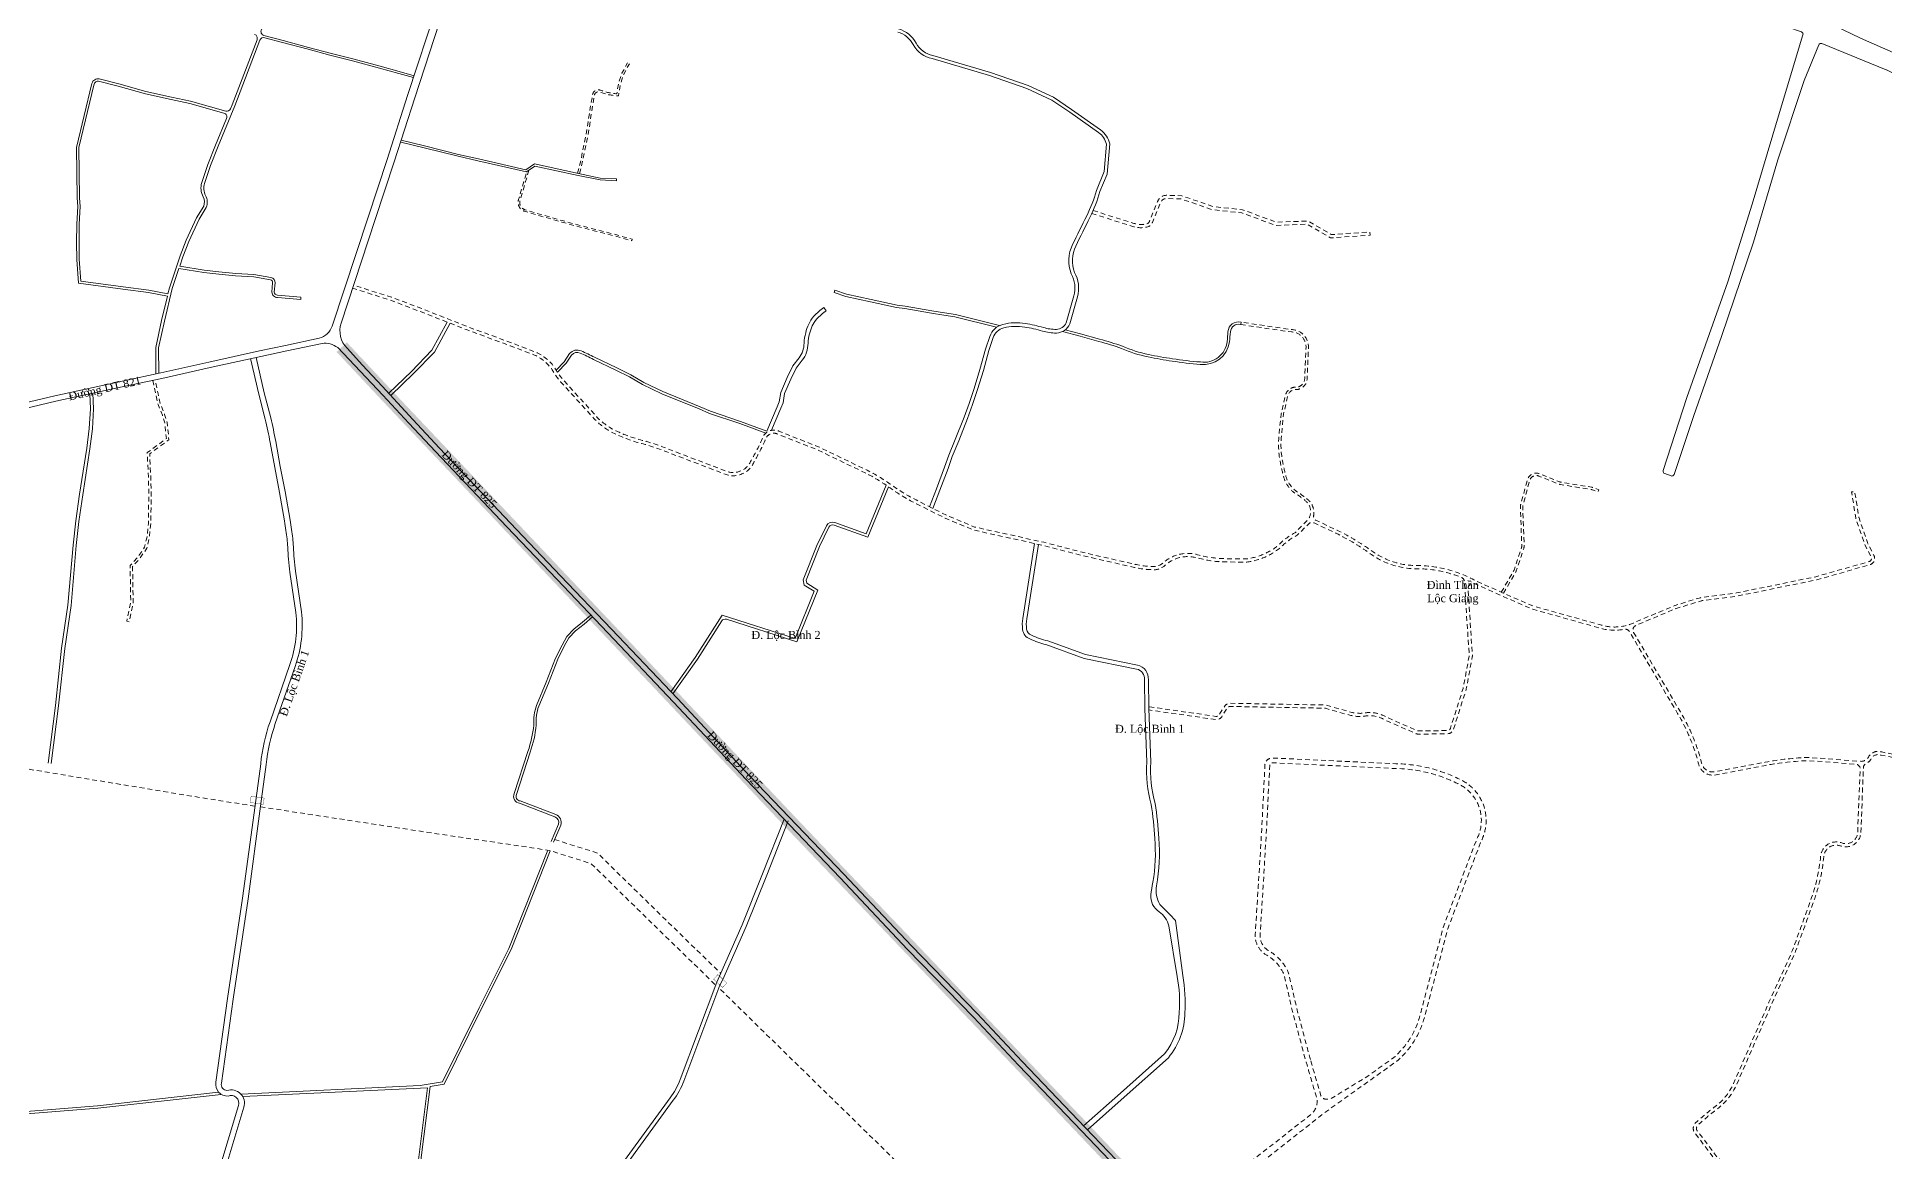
# Model space of a CAD drawing. Header units: metres. Extents: x 556238 to 587446, y 1177111 to 1219372.
# Drawn here: x 560934 to 563242, y 1216105 to 1217498 of the extents above; entities that cross this region are included whole.
import ezdxf

# ---------------------------------------------------------------- set-up
doc = ezdxf.new("R2010")
doc.units = ezdxf.units.M
doc.header["$MEASUREMENT"] = 0
doc.linetypes.add('Xr_Nen GT$0$MON', pattern=[10, 6, -4])
doc.layers.add('DUONG GIAO THONG', color=7, linetype='Continuous')
for name, color, linetype, lineweight in [('Xr_Nen GT$0$CAU-CONG', 4, 'Continuous', 0), ('Xr_Nen GT$0$DUONG BT-NEN BT', 38, 'Continuous', 0), ('Xr_Nen GT$0$DUONG DAT', 250, 'Continuous', 0), ('Xr_Nen GT$0$DUONG NHUA', 38, 'Continuous', 0), ('Xr_Nen GT$0$DUONG_DA', 38, 'Xr_Nen GT$0$MON', 0), ('Xr_Nen GT$1$SONG_HO', 250, 'Continuous', 0)]:
    doc.layers.add(name, color=color, linetype=linetype, lineweight=lineweight)
doc.styles.add('Xr_Nen GT$0$ROMANS', font='romans.shx')
doc.linetypes.add('Xr_Nen GT$0$TL_P', pattern='A,2,[130,ltypeshp.shx,S=1,R=0,X=0,Y=-1],2', length=4)
doc.linetypes.add('Xr_Nen GT$1$TL_T', pattern='A,2,[130,ltypeshp.shx,S=1,R=0,X=0,Y=1],2', length=4)

# ---------------------------------------------------------------- blocks, each defined once
blk = doc.blocks.new('GT CHINH')
at = {"layer": 'DUONG GIAO THONG', "color": 9, "ltscale": 5, "const_width": 17.5}
blk.add_lwpolyline([(-1758.3, 15402.8), (-2015.8, 15712), (-2272.9, 16008.8), (-2348.3, 16089.6), (-2435.5, 16191.1), (-2572.3, 16343.6), (-2638.2, 16418.7), (-2751.5, 16526.2), (-2806.9, 16575.4), (-3028.1, 16805), (-3151.1, 16934.6), (-3514.2, 17315.3), (-3662.7, 17472.8), (-4020.6, 17851.1), (-4077, 17911.4)], dxfattribs=at)

msp = doc.modelspace()

# ---------------------------------------------------------------- linework, layer by layer
at = {"layer": 'Xr_Nen GT$0$CAU-CONG', "const_width": 0.4, "flags": 128}
for points in [[(561201.33449, 1216548.58692), (561217.62311, 1216546.09806), (561216.41475, 1216538.18984), (561200.12614, 1216540.6787)], [(561779.276, 1216319.787), (561790.238, 1216309.356), (561795.774, 1216314.775), (561784.684, 1216325.506)]]:
    msp.add_lwpolyline(points, close=True, dxfattribs=at)
at = {"layer": 'Xr_Nen GT$0$DUONG BT-NEN BT', "flags": 128}
for points in [[(561301.52857, 1217731.95959), (561289.86071, 1217698.80783), (561271.6213, 1217648.18149), (561259.89294, 1217613.97449), (561256.66145, 1217601.0634), (561250.52399, 1217577.26872), (561248.07128, 1217569.62554), (561240.60457, 1217555.16736), (561230.86393, 1217536.20831), (561214.24691, 1217507.02076, 0.4900531757), (561217.27906, 1217499.72246), (561241.33321, 1217493.17607), (561273.13124, 1217484.77963), (561300.12398, 1217477.50704), (561328.49601, 1217470.28741), (561362.44935, 1217461.22783), (561386.36634, 1217454.62177), (561404.88443, 1217449.29641)], [(561082.26465, 1217076.40295), (561082.18921, 1217109.4897), (561089.49783, 1217143.28612), (561096.68918, 1217173.50987), (561073.06341, 1217178.27378), (561040.79632, 1217182.31631), (560985.66729, 1217189.95291), (560983.29119, 1217219.6936), (560983.24248, 1217240.73875), (560983.45706, 1217263.69466), (560984.53382, 1217285.84512), (560983.97072, 1217296.67375), (560983.0057, 1217359.71735), (561002.3711, 1217439.69499, -0.4164928574), (561011.48209, 1217445.2054), (561035.83019, 1217439.11854), (561069.87673, 1217429.66208), (561101.98808, 1217422.51672), (561125.40026, 1217417.55513), (561169.64396, 1217405.09342, 0.3809948188), (561175.62544, 1217408.00855), (561177.61367, 1217412.85536), (561208.73006, 1217494.36189, 0.4223681592), (561205.71184, 1217500.86406)], [(561085.76298, 1217077.139), (561085.69006, 1217109.11952), (561092.91113, 1217142.51106), (561102.58279, 1217183.15907), (561111.08712, 1217208.33751), (561142.31712, 1217203.18066), (561160.84562, 1217201.1691), (561181.89689, 1217199.16284), (561204.53568, 1217197.87634), (561225.4288, 1217194.29714, -0.3404286597), (561228.21203, 1217190.27218), (561227.24221, 1217178.79836), (561227.24221, 1217178.79836, 0.4154461453), (561234.32394, 1217171.96425), (561263.28056, 1217169.51665), (561263.53324, 1217172.50599), (561234.39872, 1217174.96862, -0.4254823407), (561230.24184, 1217178.84543), (561231.2112, 1217190.18549, 0.347293794), (561226.11367, 1217197.22352), (561204.87514, 1217200.86189), (561182.12438, 1217202.15475), (561161.14984, 1217204.1537), (561142.72371, 1217206.15415), (561112.05987, 1217211.2175), (561116.05864, 1217223.05649), (561123.3779, 1217242.22814), (561136.30218, 1217270.12688), (561145.13049, 1217284.5921, 0.2252476955), (561144.38958, 1217299.56292, -0.1883312346), (561142.8907, 1217314.61175), (561150.61498, 1217337.01691), (561160.22869, 1217361.25295), (561180.86814, 1217411.56685), (561212.27131, 1217493.82456, -0.3855134998), (561218.25549, 1217496.86579), (561240.68582, 1217490.76133), (561272.48692, 1217482.36408), (561299.4905, 1217475.08857), (561327.86548, 1217467.86819), (561361.79428, 1217458.81515), (561385.68805, 1217452.2155), (561404.19349, 1217446.89379)], [(562009.32846, 1217503.90821, -0.2013433864), (562028.72378, 1217488.16392, 0.2250250989), (562052.44749, 1217470.62688), (562123.89224, 1217449.50856), (562170.77778, 1217433.30339), (562201.85027, 1217418.87705), (562224.24936, 1217403.62126), (562260.38672, 1217378.20477, -0.1798561711), (562270.20109, 1217363.79418), (562267.34194, 1217329.38352), (562257.80274, 1217305.65047, -0.0391239735), (562245.56367, 1217274.15858, 0.0065463285), (562227.89157, 1217238.24739, 0.2181666883), (562226.27575, 1217201.48879, -0.1935503563), (562229.60222, 1217174.06436), (562219.96023, 1217140.44525, -0.2894159874), (562207.61089, 1217132.05239, -0.0664729539), (562191.40828, 1217134.43789, 0.0295355883), (562168.72501, 1217139.50735, 0.1002899552), (562140.8088, 1217138.41556, 0.257876093), (562124.39761, 1217123.31724), (562119.02858, 1217107.23878), (562112.01026, 1217081.83854), (562104.66425, 1217058.44436), (562098.5536, 1217039.55312), (562092.36153, 1217022.2574), (562081.32882, 1216994.46606), (562073.31914, 1216974.88121), (562067.95379, 1216959.81388), (562057.72258, 1216932.63382), (562049.20071, 1216910.30637)], [(562010.45115, 1217507.74743, -0.2013433864), (562032.25018, 1217490.05191, 0.2265911359), (562053.39631, 1217474.5175), (562125.11314, 1217453.31876), (562172.27722, 1217437.01732), (562203.83151, 1217422.36729), (562226.52592, 1217406.91036), (562262.69423, 1217381.4721, -0.1859779496), (562274.23957, 1217364.09145), (562271.07901, 1217326.05315), (562262.11165, 1217304.35305, -0.0391792246), (562249.59672, 1217272.16188, 0.0065653272), (562231.92574, 1217236.25239, 0.2169419417), (562230.35196, 1217203.41335, -0.1920620341), (562233.93846, 1217172.86082), (562224.21008, 1217138.94049, -0.2956882365), (562207.65051, 1217127.55153, -0.0668515232), (562190.16931, 1217130.11181, 0.0295355883), (562168.00442, 1217135.06542, 0.1002899552), (562141.87409, 1217134.04347, 0.257876093), (562128.66592, 1217121.89194), (562123.33446, 1217105.92598), (562116.32695, 1217080.56484), (562108.95178, 1217057.07779), (562102.81374, 1217038.10192), (562096.57234, 1217020.66836), (562085.50274, 1216992.78412), (562077.52357, 1216973.27386), (562072.17951, 1216958.26632), (562061.93044, 1216931.03884), (562053.24185, 1216908.27455)], [(560986.96667, 1217296.82954), (560986.01132, 1217359.38254), (561005.28684, 1217438.98899, -0.4164928574), (561010.75344, 1217442.29523), (561035.02733, 1217436.22796), (561069.149, 1217426.75064), (561101.35128, 1217419.58505), (561124.68184, 1217414.64075), (561167.38864, 1217402.61193, -0.4482313567), (561170.65899, 1217395.90158), (561156.98281, 1217362.56242), (561147.33214, 1217338.23318), (561139.54949, 1217315.65871, 0.189902807), (561141.28987, 1217297.93713, -0.2210736045), (561141.99406, 1217286.17149), (561133.21046, 1217271.77952), (561120.15125, 1217243.58953), (561112.7645, 1217224.24111), (561099.2152, 1217184.1262), (561097.38402, 1217176.43014), (561073.54704, 1217181.23664), (561041.18862, 1217185.29062), (560988.46585, 1217192.59389), (560986.29091, 1217219.81672), (560986.24251, 1217240.7282), (560986.45638, 1217263.60777), (560987.53761, 1217285.8502), (560986.96667, 1217296.82954)], [(561582.37098, 1217081.18975), (561592.50972, 1217091.67225), (561599.22852, 1217101.946, -0.3279746803), (561613.82984, 1217105.22798, -0.0211007324), (561630.35715, 1217097.37458), (561658.31882, 1217083.89331), (561675.67919, 1217075.2865), (561691.99136, 1217065.73566), (561715.61189, 1217054.46595), (561762.37498, 1217035.44153), (561775.38187, 1217029.88483), (561812.95701, 1217017.12851), (561845.72491, 1217004.99027), (561858.77704, 1217035.45652), (561861.33721, 1217041.71068), (561863.12708, 1217053.37716), (561871.14678, 1217071.81842), (561878.15139, 1217086.43679), (561885.98318, 1217096.5947, 0.1646378733), (561892.28716, 1217114.97153, -0.0580443471), (561894.30586, 1217127.74344, -0.1178587105), (561904.34405, 1217148.55888, -0.0372860197), (561917.08891, 1217159.55443), (561920.06408, 1217155.53593, 0.0366947122), (561908.06351, 1217145.20721, 0.1172754014), (561899.16047, 1217126.53677, 0.0583373373), (561897.28658, 1217114.85359, -0.1639296119), (561889.9429, 1217093.54173), (561882.43281, 1217083.80106), (561875.69544, 1217069.74043), (561867.9709, 1217051.97789), (561866.18938, 1217040.36578), (561863.389, 1217033.5248), (561851.59495, 1217005.99517)], [(561584.03918, 1217078.59935), (561594.86438, 1217089.79158), (561601.61923, 1217100.12047, -0.3229354157), (561612.64106, 1217102.47351, -0.0211857743), (561629.00473, 1217094.69615), (561657.00107, 1217081.19817), (561674.2533, 1217072.64497), (561690.58503, 1217063.08268), (561714.39967, 1217051.72035), (561761.22034, 1217032.6725), (561774.30881, 1217027.08096), (561811.95357, 1217014.301), (561844.35567, 1217002.29826)], [(561725.99111, 1216679.03097), (561756.36818, 1216721.92444), (561789.97599, 1216774.98687), (561881.15427, 1216745.72488), (561905.07685, 1216804.75282), (561892.35171, 1216812.50553), (561891.34218, 1216819.17783), (561908.33528, 1216862.11147), (561920.14795, 1216886.69397, -0.3560743744), (561930.9115, 1216890.82989), (561970.03464, 1216876.67814), (561995.04479, 1216937.25686)], [(561997.98288, 1216935.20175), (561971.99224, 1216872.2481), (561929.77588, 1216887.51872, 0.3482525227), (561923.24158, 1216885.05102), (561911.54385, 1216860.7077), (561894.94406, 1216818.76777), (561895.56792, 1216814.64448), (561909.43762, 1216806.19445), (561883.17786, 1216741.39962), (561795.16677, 1216769.64515, 0.3416181413), (561789.41483, 1216767.55967), (561759.27666, 1216719.97537), (561728.4484, 1216676.44479)], [(562180.31881, 1216864.41351), (562165.55722, 1216770.86471, 0.076386431), (562165.46815, 1216756.74288, 0.2700586197), (562174.37077, 1216745.06195, 0.0408040628), (562194.59914, 1216738.05037), (562242.53265, 1216720.70081), (562307.88074, 1216707.42641, -0.3856156361), (562317.52134, 1216694.15989), (562318.3289, 1216658.13899), (562320.61659, 1216591.12699, 0.0797615778), (562326.11846, 1216538.15559, -0.0251791364), (562330.46183, 1216495.64588, -0.0653284791), (562328.25214, 1216440.90703, 0.0235219516), (562325.72138, 1216425.11664, 0.2921063788), (562336.22318, 1216404.02595, -0.1660106971), (562348.18727, 1216386.48073), (562358.53742, 1216323.2308, -0.0657592446), (562361.16926, 1216278.10903, -0.1707587971), (562342.51806, 1216226.33352), (562287.79183, 1216177.31859), (562241.67245, 1216136.46736)], [(562185.20933, 1216863.32765), (562170.4952, 1216770.07959, 0.0767864796), (562170.42368, 1216757.41131, 0.2729808807), (562176.32966, 1216749.66271, 0.0398404249), (562196.86797, 1216742.55817), (562243.79606, 1216725.54628), (562308.88927, 1216712.32366, -0.3799959107), (562322.52676, 1216693.97431), (562323.32699, 1216658.28032), (562325.62141, 1216591.07132, 0.0805283004), (562331.01823, 1216539.18972, -0.0252857743), (562335.45024, 1216495.99936, -0.0693215744), (562332.55196, 1216436.58934, 0.1515750222), (562336.79315, 1216412.92383, -0.0169513816), (562356.57202, 1216393.06836), (562365.45258, 1216324.33782, -0.0651396005), (562368.16703, 1216277.82459, -0.1716962567), (562347.58846, 1216221.47761), (562292.44766, 1216172.09139), (562246.51633, 1216131.40674)], [(561626.01095, 1216774.7542), (561615.56414, 1216765.97388), (561604.6484, 1216757.3654), (561595.74307, 1216748.16934), (561589.93496, 1216737.29618), (561581.79718, 1216720.95224), (561569.94093, 1216691.02946), (561557.98848, 1216662.06975, 0.1147430374), (561554.60647, 1216637.38771, -0.0550261929), (561547.27452, 1216604.44005), (561530.00462, 1216551.83943, 0.4805657975), (561536.78794, 1216539.59401), (561581.03001, 1216522.74659, -0.393586958), (561585.51696, 1216513.39221), (561576.28849, 1216491.85733)], [(561628.0846, 1216772.57818), (561617.45856, 1216763.64722), (561606.6638, 1216755.13415), (561598.19093, 1216746.38466), (561592.60134, 1216735.92059), (561584.53938, 1216719.72892), (561572.72214, 1216689.90459), (561560.77711, 1216660.96285, 0.1159988737), (561557.62195, 1216637.36825, -0.0554918034), (561550.11939, 1216603.48767), (561532.81735, 1216550.78917, 0.4993844168), (561537.55336, 1216542.51269), (561582.11019, 1216525.54541, -0.3985464725), (561588.32983, 1216512.33982), (561579.23774, 1216491.12316)], [(561553.15938, 1215932.42928), (561553.31536, 1215973.74935, 0.3952273244), (561539.19926, 1215985.87824), (561490.56929, 1215983.7885), (561429.62867, 1215981.707), (561410.45231, 1215987.31075), (561413.23255, 1216036.22575), (561413.36578, 1216093.53618), (561424.96751, 1216185.65654), (561442.60014, 1216188.64614), (561488.97723, 1216282.3754), (561526.23923, 1216356.90161), (561575.10634, 1216480.31164)], [(561190.75602, 1216172.92838), (561421.7406, 1216184.04297), (561410.36622, 1216093.72782), (561410.23275, 1216036.31442), (561407.52014, 1215988.58941), (561353.11312, 1215984.93866), (561284.8668, 1215977.65314, -0.106589649), (561230.68625, 1215986.7495, 0.3473313484), (561201.16532, 1215976.70902), (561181.38842, 1215937.8794)]]:
    msp.add_lwpolyline(points, format="xyb", dxfattribs=at)
for points in [[(561388.93991, 1217368.8107), (561418.09999, 1217361.64469), (561460.62585, 1217350.99456), (561485.28521, 1217345.2776), (561544.76014, 1217331.74701), (561555.22637, 1217338.99318), (561610.56632, 1217327.10869), (561637.62114, 1217321.41133), (561658.0638, 1217320.17862), (561657.91332, 1217317.68315), (561637.28651, 1217318.92697), (561610.04627, 1217324.66337), (561555.75961, 1217336.32167), (561545.27851, 1217329.0652), (561484.7256, 1217342.84103), (561460.03983, 1217348.56412), (561417.49801, 1217359.21825), (561388.17623, 1217366.42399)], [(562132.93763, 1217134.82746), (562080.89738, 1217147.65471), (562067.14508, 1217150.00812), (562051.56241, 1217152.38891), (562018.2053, 1217158.27003), (562007.99226, 1217159.66812), (561975.34089, 1217166.64831), (561944.59748, 1217173.44663), (561929.94069, 1217178.16105), (561930.85931, 1217181.01695), (561945.38237, 1217176.34554), (561975.97835, 1217169.57982), (562008.51001, 1217162.62522), (562018.66936, 1217161.23449), (562052.04946, 1217155.34931), (562067.62468, 1217152.96966), (562081.51018, 1217150.59345), (562136.69642, 1217136.99076)], [(561373.36438, 1217052.25302), (561401.54807, 1217079.63394), (561427.29772, 1217106.25905), (561446.40912, 1217141.23928)], [(561376.05921, 1217049.29421), (561404.38005, 1217076.80838), (561430.54881, 1217103.86686), (561450.15916, 1217139.76032)], [(560999.62147, 1217051.59347), (561000.4589, 1217032.71495), (560999.03604, 1217008.04124), (560995.90433, 1216983.56279), (560987.01538, 1216925.97058), (560982.19339, 1216892.60107), (560978.77351, 1216862.31679), (560972.40422, 1216787.24251), (560964.37059, 1216733.65606), (560956.80639, 1216661.79179), (560947.63769, 1216589.85289)], [(561003.58732, 1217052.45192), (561004.46401, 1217032.68837), (561003.02138, 1217007.67184), (560999.86542, 1216983.00382), (560990.97151, 1216925.37945), (560986.16115, 1216892.09049), (560982.75449, 1216861.92321), (560976.37905, 1216786.77644), (560968.33941, 1216733.14994), (560960.77983, 1216661.32952), (560951.60559, 1216589.34718)], [(561188.64554, 1216175.8303), (561412.63432, 1216186.60827), (561440.58992, 1216191.34812), (561486.29115, 1216283.71143), (561523.4978, 1216358.12696), (561572.14867, 1216480.99089)], [(560541.49696, 1216161.39786), (560693.70881, 1216158.12219), (560862.84823, 1216149.61764), (561009.31258, 1216161.4613), (561160.7186, 1216178.30661)], [(560542.97864, 1216158.36528), (560693.60119, 1216155.12381), (560862.894, 1216146.61155), (561009.59942, 1216158.4747), (561163.949, 1216175.64751)]]:
    msp.add_lwpolyline(points, dxfattribs=at)
at = {"layer": 'Xr_Nen GT$0$DUONG DAT', "linetype": 'Xr_Nen GT$0$MON', "flags": 128}
for points in [[(562763.59066, 1216803.52501), (562778.78044, 1216829.73078, 0.050865373), (562779.48958, 1216831.30323), (562788.77774, 1216859.14228, 0.0900117232), (562789.20883, 1216862.14732), (562787.4463, 1216909.69114, -0.0757549052), (562787.84101, 1216913.13342), (562796.21969, 1216943.96029, -0.4498663464), (562811.64201, 1216951.59979), (562836.36079, 1216941.56702, 0.0561582247), (562838.19349, 1216941.05316), (562876.50579, 1216934.82455, -0.0506464451), (562878.75004, 1216934.22183), (562885.33365, 1216931.71681), (562884.26679, 1216928.91292), (562877.68318, 1216931.41794, 0.0506464451), (562876.02439, 1216931.86343), (562837.71209, 1216938.09204, -0.0561582248), (562835.23255, 1216938.78726), (562810.51377, 1216948.82003, 0.4498663464), (562799.11467, 1216943.17344), (562790.73598, 1216912.34658, 0.0757549052), (562790.44424, 1216909.80228), (562792.20677, 1216862.25846, -0.0900117232), (562791.62353, 1216858.19282), (562782.33537, 1216830.35377, -0.050865373), (562781.37594, 1216828.22633), (562766.35107, 1216802.30506)], [(562362.61668, 1216010.33331), (562461.40952, 1216088.64886), (562542.0907, 1216152.2898), (562633.09395, 1216217.17872, 0.1503930756), (562667.7304, 1216272.59036), (562696.67886, 1216382.45184), (562738.22109, 1216491.92339, 0.4292519968), (562711.72704, 1216569.62479, 0.1117862648), (562631.78776, 1216589.07521), (562477.66966, 1216596.24775, 0.4132075098), (562468.26248, 1216587.70677), (562464.23628, 1216507.15586), (562459.95998, 1216435.78437), (562456.12685, 1216375.43969, 0.2791527411), (562469.86533, 1216350.14406, -0.1648304586), (562492.12591, 1216325.37303), (562502.04134, 1216282.10115), (562516.81678, 1216226.60276, 0.0028821369), (562533.16309, 1216170.39721, -0.2696992807), (562525.39006, 1216150.3165), (562355.78986, 1216017.42034)]]:
    msp.add_lwpolyline(points, format="xyb", dxfattribs=at)
msp.add_lwpolyline([(562525.51125, 1216217.57075), (562538.19056, 1216173.80637, 0.2571086235), (562542.50779, 1216170.00616, 0.1486552835), (562551.06875, 1216170.66383), (562595.59415, 1216197.80896), (562629.37716, 1216221.89758, 0.1496971312), (562661.93035, 1216274.12641), (562690.95728, 1216384.28568), (562732.74249, 1216494.39753, 0.4318144808), (562709.13861, 1216564.21103, 0.1120427789), (562631.60092, 1216583.07741), (562477.39073, 1216590.25424, 0.4132075098), (562474.255, 1216587.40724), (562470.22731, 1216506.82667), (562465.94859, 1216435.41477), (562462.11812, 1216375.11184, 0.2780081601), (562472.85268, 1216355.34775, -0.1670564809), (562497.85667, 1216327.22665), (562507.86635, 1216283.54346), (562524.26016, 1216221.96625)], format="xyb", close=True, dxfattribs=at)
at = {"layer": 'Xr_Nen GT$0$DUONG NHUA', "flags": 128}
for points in [[(561433.58151, 1217537.13719), (561396.82882, 1217424.63847), (561371.15001, 1217344.38545), (561347.43352, 1217272.61828), (561302.47278, 1217136.15192, -0.2599590563), (561286.51548, 1217121.27766), (561244.24699, 1217112.01461), (561211.9525, 1217105.22696), (561148.46877, 1217091.21122), (561088.27449, 1217077.66743), (561042.38703, 1217068.01261), (560955.79252, 1217049.26838), (560791.946, 1217010.111)], [(561442.63825, 1217534.26793), (561405.86812, 1217421.7158), (561380.18438, 1217341.44737), (561356.45374, 1217269.63742), (561313.74531, 1217140.00731, 0.2800495642), (561321.20011, 1217108.55067), (561340.3989, 1217087.27735), (561365.212, 1217061.204), (561403.33934, 1217019.34174), (561436.619, 1216983.76), (561525.484, 1216889.946), (561587.90433, 1216824.16407), (561651.73471, 1216757.18255), (561734.00199, 1216670.59988), (561824.479, 1216573.654), (561942.033, 1216451.058), (562026.387, 1216361.219), (562108.57, 1216276.673), (562164.83732, 1216216.68106), (562244.056, 1216133.979), (562320.77, 1216053.775), (562387.19388, 1215984.81934), (562466.52872, 1215901.00757)], [(562218.78232, 1217131.6711), (562237.92413, 1217126.55179), (562261.65517, 1217120.02326, -0.0160347442), (562290.23862, 1217111.16474, 0.0573152774), (562322.84914, 1217100.77524, 0.0191096323), (562352.78131, 1217095.46133, 0.0217142142), (562387.52792, 1217091.41174, 0.430843031), (562420.92739, 1217116.97402, 0.0119951394), (562422.04162, 1217129.2674, -0.4658884038), (562438.33201, 1217141.20546), (562438.08963, 1217138.20893), (562437.74824, 1217138.25898, 0.4698362321), (562425.03501, 1217129.06835, -0.0119951394), (562423.90779, 1217116.63163, -0.4110698945), (562387.3103, 1217088.41964, -0.0216939201), (562352.33752, 1217092.49415, -0.0190704272), (562322.24149, 1217097.83727, -0.0570418174), (562289.1318, 1217108.37311, 0.0159620991), (562260.85942, 1217117.13072), (562237.1387, 1217123.65641), (562215.37157, 1217129.47784)], [(562316.08069, 1216049.27383), (562239.36201, 1216129.48272), (562160.11969, 1216212.20946), (562103.86869, 1216272.18401), (562021.68693, 1216356.72873), (561937.31776, 1216446.58389), (561819.75695, 1216569.18699), (561729.26983, 1216666.1437), (561647.02588, 1216752.70182), (561583.194, 1216819.6849), (561520.76502, 1216885.47596), (561431.88586, 1216979.30491), (561398.56275, 1217014.93311), (561365.836, 1217049.798), (561309.498, 1217109.393, 0.2044877392), (561289.931, 1217114.543), (561245.71615, 1217105.17045), (561213.42699, 1217098.38392), (561149.99162, 1217084.37886), (561089.76349, 1217070.82745), (561043.84813, 1217061.16677), (560957.3467, 1217042.44269), (560793.55648, 1217003.29876)], [(561147.94758, 1216037.0065), (561185.5752, 1216161.71601, 0.632303699), (561172.44171, 1216173.616, -0.4962929189), (561157.27204, 1216190.81663), (561171.88042, 1216295.64061), (561190.49, 1216421.06013), (561206.21173, 1216536.97694), (561213.24031, 1216589.03817, -0.058338663), (561224.92581, 1216641.57185), (561249.76485, 1216712.95206, 0.1108506011), (561257.23562, 1216778.15689), (561249.78422, 1216828.70773, -0.0184049423), (561248.02188, 1216844.7313, -0.0067333919), (561247.11722, 1216859.97625, 0.0283238801), (561244.8558, 1216880.59378, -0.0149602854), (561243.01085, 1216892.60121), (561236.84037, 1216928.03317), (561230.71985, 1216959.61307), (561225.1111, 1216990.72557, 0.0139179734), (561218.98718, 1217020.00354), (561210.72637, 1217051.09776), (561200.622, 1217095.55688)], [(561154.60242, 1216034.8295), (561192.2768, 1216159.69399, 0.6024849828), (561171.13463, 1216180.58165, -0.4704835305), (561164.17118, 1216189.60744), (561178.80915, 1216294.64379), (561197.42061, 1216420.076), (561213.14822, 1216536.03615), (561220.19242, 1216588.21301, -0.0584623857), (561231.53571, 1216639.26769), (561256.37601, 1216710.6515, 0.1110769854), (561264.18078, 1216779.04203), (561256.70939, 1216829.72853, -0.0184049423), (561255.00337, 1216845.24002, -0.006743899), (561254.1088, 1216860.32029, 0.028432944), (561251.75, 1216881.8076, -0.0152533575), (561249.93728, 1216893.62865), (561243.72515, 1216929.29971), (561237.60069, 1216960.90002), (561232.00005, 1216991.96747, 0.0139593379), (561225.77548, 1217021.71441), (561217.52422, 1217052.77266), (561207.45752, 1217097.066)], [(561254.83095, 1215511.80223), (561347.82243, 1215643.46841), (561452.03676, 1215788.2467), (561545.93439, 1215922.23204), (561627.62653, 1216037.53117), (561724.7691, 1216171.309, 0.0713973494), (561737.43618, 1216194.152), (561783.25016, 1216316.00535), (561786.69161, 1216323.56337), (561814.87581, 1216387.81834), (561840.52641, 1216451.60509), (561867.26414, 1216519.64217)], [(561258.91505, 1215508.91777), (561351.89357, 1215640.56559), (561456.11324, 1215785.3513), (561550.02161, 1215919.35196), (561631.68947, 1216034.61683), (561728.78478, 1216168.32958, 0.0712878665), (561742.11274, 1216192.38283), (561787.18436, 1216312.26172), (561790.90792, 1216319.48356), (561819.94685, 1216385.68717), (561845.63737, 1216449.57322), (561872.38305, 1216517.6305)]]:
    msp.add_lwpolyline(points, format="xyb", dxfattribs=at)
at = {"layer": 'Xr_Nen GT$0$DUONG_DA', "flags": 128}
for points in [[(561609.34367, 1217327.37126), (561613.1688, 1217342.96913), (561620.04058, 1217376.20662), (561625.46791, 1217411.51177), (561628.1382, 1217426.39184, -0.4472365802), (561637.99207, 1217431.06932, 0.0653368512), (561658.19852, 1217426.69109), (561660.69308, 1217440.41313), (561664.6053, 1217452.40067), (561671.79212, 1217465.46073)], [(561611.79015, 1217326.85097), (561615.60776, 1217342.41814), (561622.5018, 1217375.76332), (561627.93413, 1217411.10099), (561630.5723, 1217425.80208, -0.4433729419), (561637.07852, 1217428.74104, 0.0725314503), (561660.25808, 1217424.04298), (561663.12239, 1217439.79892), (561666.90897, 1217451.40144), (561673.98239, 1217464.25545)], [(561548.53806, 1217331.32191), (561537.34332, 1217293.79046, 0.4017256779), (561543.36228, 1217281.78428), (561567.66056, 1217274.59816), (561589.92033, 1217268.17663), (561626.33698, 1217258.37875), (561657.04288, 1217250.65747), (561677.49237, 1217244.79766), (561676.94144, 1217242.87504), (561656.52341, 1217248.72583), (561625.83327, 1217256.44315), (561589.38329, 1217266.24999), (561567.09977, 1217272.67838), (561542.74519, 1217279.88115, -0.4028986229), (561535.42932, 1217294.37072), (561545.90782, 1217329.5009)], [(562253.50476, 1217280.73371), (562304.39418, 1217264.66631, 0.1526439459), (562322.05573, 1217264.6155, 0.0728282686), (562324.0052, 1217267.28794), (562333.83487, 1217291.6348, -0.3301370109), (562346.15582, 1217299.80891), (562364.20578, 1217299.26508), (562403.367, 1217285.69017), (562440.20083, 1217281.7621), (562482.66385, 1217266.11053), (562522.12115, 1217267.7388), (562551.10041, 1217250.68641), (562599.28474, 1217253.77556), (562599.70579, 1217249.79778), (562550.20916, 1217246.56973), (562521.1084, 1217263.6936), (562482.0303, 1217262.08098), (562439.28314, 1217277.83728), (562402.48856, 1217281.76117), (562363.47377, 1217295.28532), (562345.98741, 1217295.81217, 0.3336088693), (562337.5739, 1217290.21142), (562327.64423, 1217265.61686, -0.1625696266), (562323.23809, 1217260.79424, -0.1526439459), (562303.18986, 1217260.85192), (562251.88027, 1217277.05197)], [(562438.08963, 1217138.20893), (562501.36195, 1217128.93278, -0.4049086135), (562519.5779, 1217110.09825), (562517.89317, 1217070.15559, -0.4021737719), (562506.90734, 1217059.92416, 0.3650620894), (562493.74477, 1217049.16731), (562488.46606, 1217026.43251), (562485.76074, 1216998.96357, 0.0750778132), (562487.61296, 1216965.21712, 0.0109256244), (562491.64874, 1216947.41549, 0.1864717022), (562508.92161, 1216925.1165, -0.0318973307), (562518.67013, 1216917.96654, -0.4106403668), (562521.97095, 1216894.11038), (562506.80454, 1216878.54023, -0.0807890888), (562505.51436, 1216877.58502, 0.082350657), (562484.83952, 1216862.1786, -0.1450391613), (562443.76026, 1216845.07223), (562412.81695, 1216845.60299, -0.0539678251), (562382.11005, 1216850.97476, 0.2382301834), (562341.38866, 1216840.5762, -0.1556451456), (562330.40743, 1216835.52164, -0.0496853466), (562304.47681, 1216838.73339), (562241.74589, 1216853.03346), (562191.99011, 1216865.9195), (562150.20615, 1216875.19693), (562105.3671, 1216885.06909), (562070.23074, 1216899.7328), (562037.01301, 1216916.43416, -0.0401715497), (561999.98844, 1216938.68505, 0.0375514984), (561971.31347, 1216955.92813), (561911.16812, 1216984.93767), (561861.56911, 1217004.55793, 0.4405979513), (561840.68214, 1216997.04509, -0.0362180611), (561826.04666, 1216968.08296, -0.4085514618), (561795.0654, 1216954.79809), (561724.31934, 1216981.91548, 0.0326177492), (561687.84606, 1216994.02918, -0.0529373146), (561655.27205, 1217006.33576, -0.091800738), (561632.70598, 1217023.49382), (561591.86847, 1217068.43293, -0.0495109283), (561580.92466, 1217083.59693, 0.1529724773), (561556.70359, 1217103.74286), (561526.79817, 1217115.27091), (561471.76333, 1217135.5398), (561419.73927, 1217156.05732), (561376.87995, 1217172.41432), (561329.34039, 1217187.34205)], [(562323.78134, 1216660.32193), (562406.93844, 1216648.27236, 0.292798497), (562410.86807, 1216650.05451), (562417.99963, 1216661.05084, -0.2590658231), (562424.85983, 1216664.69645), (562542.86305, 1216662.51037, -0.0635672333), (562544.86762, 1216662.21665), (562576.70348, 1216653.32176, 0.0859769153), (562591.33062, 1216652.31325, -0.1893235124), (562619.82597, 1216647.43861), (562658.58925, 1216630.39968, 0.1074155893), (562660.25438, 1216630.06191), (562696.29949, 1216630.56224, 0.3228753338), (562700.05613, 1216633.35046), (562715.82119, 1216682.96168, 0.0307411913), (562715.94096, 1216683.43826), (562723.41255, 1216723.41775, 0.0622239678), (562723.47248, 1216724.40769), (562717.56873, 1216816.78702, 0.2882642179), (562713.83071, 1216821.9666, 0.0961781429), (562657.83185, 1216832.88658, -0.1572311693), (562599.73161, 1216851.67266, 0.0459386255), (562553.60807, 1216878.87256), (562529.74456, 1216890.13657, 0.3427026995), (562522.56043, 1216888.53529), (562508.56901, 1216874.90472, -0.0742849559), (562507.36994, 1216874.04137, 0.0832371512), (562487.55721, 1216859.23344, -0.1465944141), (562443.93617, 1216841.06862), (562412.6526, 1216841.60522, -0.053911817), (562381.12596, 1216847.09557, 0.2372089865), (562344.05096, 1216837.59056, -0.1583988636), (562330.59381, 1216831.51632, -0.050212189), (562303.59089, 1216834.83272), (562240.79974, 1216849.14653), (562191.05489, 1216862.02974), (562149.34261, 1216871.29126), (562104.15715, 1216881.23969), (562068.55998, 1216896.09571), (562035.22517, 1216912.85593, -0.0401530973), (561997.66778, 1216935.42704, 0.0375017249), (561969.54512, 1216952.34008), (561909.56145, 1216981.27164), (561859.88104, 1217000.92411, 0.4460080182), (561844.37335, 1216995.50401, -0.0358990915), (561829.62633, 1216966.2749, -0.4052202976), (561793.6255, 1216951.06624), (561722.8505, 1216978.19471, 0.0326517784), (561686.83533, 1216990.15898, -0.0529373146), (561653.47121, 1217002.76408, -0.091800738), (561629.74569, 1217020.80372), (561588.89016, 1217065.76266, -0.0493333494), (561577.51466, 1217081.50385, 0.1522617764), (561555.22245, 1217100.02691), (561525.38752, 1217111.52778), (561470.33818, 1217131.80201), (561418.29234, 1217152.32813), (561375.53545, 1217168.64604), (561328.10519, 1217183.59292)], [(562972.09373, 1215815.65092), (563016.25592, 1215851.99725), (563039.67367, 1215870.88662), (563092.28594, 1215910.65845), (563144.11445, 1215945.69889, 0.1392327009), (563164.18592, 1215975.74246, -0.1744449008), (563183.13859, 1215995.66979, 0.2810370736), (563207.43004, 1216034.20877), (563211.52728, 1216080.99187, -0.3924931904), (563217.5802, 1216086.46792), (563265.2488, 1216085.86567, 0.1761803543), (563290.22127, 1216094.59127, -0.0922785057), (563352.93973, 1216118.57019), (563533.76231, 1216150.0744), (563600.99689, 1216161.27114, -0.0153231519), (563628.06846, 1216163.01687), (563701.7976, 1216167.19659), (563788.62787, 1216177.38975), (563918.59487, 1216182.95912), (564025.89133, 1216187.45695), (564108.29402, 1216192.92572), (564163.47562, 1216192.81706, -0.1120324936), (564196.38521, 1216185.28127, 0.1407398151), (564267.12578, 1216182.16538), (564358.03616, 1216208.00787), (564356.94244, 1216211.85544), (564266.11222, 1216186.03573, -0.1400703821), (564197.88907, 1216188.99611, 0.1112296932), (564163.4835, 1216196.81705), (564108.16537, 1216196.92598), (564025.67509, 1216191.4514), (563918.42362, 1216186.95545), (563788.30863, 1216181.37974), (563701.4509, 1216171.18336), (563627.88764, 1216167.01304, 0.0153760344), (563600.47761, 1216165.23975), (563533.09048, 1216154.0176), (563352.23622, 1216122.50788, 0.0926795106), (563287.89385, 1216097.85627, -0.1781345166), (563265.29933, 1216089.86535), (563210.46206, 1216090.55817), (563162.4485, 1216089.18354), (563128.58728, 1216081.73614), (563094.75502, 1216070.85677, -0.2639842389), (563057.8078, 1216076.35598), (563032.93914, 1216097.79191), (563009.67911, 1216128.67729, -0.4654810507), (563009.38004, 1216137.45141, -0.0198746868), (563034.84039, 1216158.62871, 0.1271977394), (563057.47728, 1216187.57512), (563101.79065, 1216289.35065), (563131.36493, 1216354.5477, 0.0010902618), (563154.02945, 1216416.99725, 0.0625600198), (563166.66986, 1216473.25811, -0.4932309354), (563187.60031, 1216486.33131, 0.5109636716), (563212.9558, 1216503.18502), (563216.15301, 1216584.29325, -0.2780911584), (563219.55777, 1216589.46884, 0.1571266698), (563225.93943, 1216595.51188, -0.3757682385), (563237.91939, 1216599.89806), (563268.23091, 1216593.7302, -0.4499742476), (563270.67636, 1216589.50227), (563268.08825, 1216567.36203, 0.5204662387), (563291.69759, 1216546.34426), (563328.73312, 1216558.07769), (563357.95419, 1216562.75232), (563396.19921, 1216554.82207), (563442.39624, 1216546.04633), (563507.20152, 1216539.92166), (563563.21087, 1216535.47423, -0.4151083476), (563570.78007, 1216527.32446), (563563.269, 1216468.93052, 0.4400168549), (563582.31938, 1216446.71193, -0.0351955793), (563640.86825, 1216443.01724), (563661.65174, 1216441.20158), (563661.99986, 1216445.18641), (563641.3083, 1216446.99403, 0.0350897478), (563582.37538, 1216450.71244, -0.4383160708), (563567.23838, 1216468.43626), (563574.76789, 1216526.97353, 0.4176007585), (563563.44902, 1216539.46791), (563507.54803, 1216543.90674), (563442.9589, 1216550.01098), (563396.97859, 1216558.74555), (563358.04736, 1216566.81808), (563327.80808, 1216561.98057), (563290.63973, 1216550.20505, -0.5175553979), (563272.0612, 1216566.89761), (563274.61105, 1216588.71058, 0.4297754568), (563269.02849, 1216597.64987), (563239.0169, 1216603.7567, 0.3682025488), (563222.4309, 1216597.43288, -0.2942914255), (563212.59723, 1216592.09344), (563148.12454, 1216596.93728, 0.0397283358), (563093.50751, 1216590.99806), (563029.33222, 1216578.80673, -0.3687396016), (563013.97091, 1216589.77866, 0.0744077892), (562987.36075, 1216654.04555), (562928.91779, 1216753.34412, -0.4436752637), (562931.57418, 1216761.83518, 0.0123717403), (562934.37509, 1216763.21304), (562981.86702, 1216783.07606, -0.0248119513), (562982.24018, 1216783.2108), (563013.87643, 1216792.88981, -0.042400877), (563014.53844, 1216793.0324), (563058.17078, 1216798.62149), (563157.81505, 1216819.06009), (563224.38332, 1216837.98392, 0.4703062885), (563229.34771, 1216849.2637), (563221.28531, 1216865.34934, -0.0341629814), (563221.07455, 1216865.85299), (563210.68479, 1216896.3827, -0.0418657697), (563210.52302, 1216897.03152), (563205.26153, 1216929.49917), (563201.31304, 1216928.8593), (563206.57453, 1216896.39166, 0.0418657697), (563206.89806, 1216895.09402), (563217.28782, 1216864.56431, 0.0341629814), (563217.70934, 1216863.55701), (563225.77174, 1216847.47136, -0.4703062885), (563223.28955, 1216841.83147), (563156.86497, 1216822.94849), (563057.51388, 1216802.57003), (563014.03022, 1216796.99998, 0.042400877), (563012.70619, 1216796.71479), (562981.06994, 1216787.03579, 0.0248119513), (562980.32361, 1216786.7663), (562932.6707, 1216766.83596, -0.1916236068), (562889.23121, 1216762.20885), (562804.1432, 1216785.99039, -0.0339842205), (562803.63125, 1216786.17176), (562764.96499, 1216802.9049), (562731.56592, 1216817.97485, 0.1257890839), (562657.83513, 1216836.88657, -0.1572311693), (562602.07082, 1216854.91736, 0.0459386255), (562555.31549, 1216882.48984), (562532.47512, 1216893.2709, -0.3449166262), (562529.1544, 1216899.88162, 0.2808563808), (562520.59495, 1216920.26764, 0.0319999266), (562510.5043, 1216927.66536, -0.1862628817), (562494.54244, 1216948.21008, -0.0108869518), (562490.55142, 1216965.82167, -0.0750794986), (562488.74676, 1216998.67424), (562491.45162, 1217026.13847), (562496.73568, 1217048.82718, -0.3590255575), (562506.86264, 1217056.92449, 0.4026422806), (562520.88967, 1217070.00943), (562522.57776, 1217110.03158, 0.4034239743), (562501.63554, 1217131.92474), (562438.33201, 1217141.20546)], [(562970.18732, 1215817.96729), (563014.36091, 1215854.32301), (563037.82691, 1215873.2513), (563090.54004, 1215913.09938), (563142.29496, 1215948.09006, 0.1391735286), (563161.37681, 1215976.80655, -0.1754241334), (563181.79958, 1215998.35439, 0.2817929295), (563204.43177, 1216034.3596), (563208.41148, 1216079.80076, 0.4486056355), (563202.26265, 1216086.32178), (563162.93967, 1216085.19597), (563129.63148, 1216077.8702), (563096.08594, 1216067.08303, -0.2638549391), (563055.26631, 1216073.26577), (563030.00227, 1216095.04251), (563006.75646, 1216125.909, -0.4471659081), (563006.70196, 1216140.42259, -0.0198746868), (563032.40669, 1216161.80315, 0.1271977394), (563053.80983, 1216189.17194), (563098.13535, 1216290.97535), (563127.65975, 1216356.06245, 0.0010877811), (563150.26645, 1216418.35366, 0.0625600198), (563162.6883, 1216473.64171, -0.4932309354), (563189.00238, 1216490.07754, 0.5109636716), (563208.9589, 1216503.34258), (563212.07207, 1216582.31881, 0.4038273218), (563206.52624, 1216588.53828), (563148.03285, 1216592.9329, 0.039576629), (563094.25404, 1216587.06834), (563029.89142, 1216574.84142, -0.3720414077), (563010.08941, 1216588.81223, 0.0744276047), (562983.92282, 1216652.00082), (562923.66913, 1216754.37593, 0.3185296466), (562917.33776, 1216757.21927, -0.1173291566), (562888.1545, 1216758.35649), (562803.06649, 1216782.13803, -0.0339842205), (562802.0426, 1216782.50077), (562763.348, 1216799.24617), (562730.58251, 1216814.03024, 0.5654386351), (562722.12704, 1216808.17853), (562727.46434, 1216724.6628, -0.0622239678), (562727.34448, 1216722.68293), (562719.87288, 1216682.70344, -0.0307411913), (562719.63334, 1216681.75029), (562703.86829, 1216632.13906, -0.3228753338), (562696.35501, 1216626.56263), (562660.3099, 1216626.0623, -0.1074155893), (562656.97963, 1216626.73783), (562617.97255, 1216643.88393, 0.1925813148), (562591.95386, 1216648.35678, -0.0874789042), (562575.68753, 1216649.45242), (562543.79124, 1216658.3642, 0.0635672333), (562542.78896, 1216658.51105), (562424.78574, 1216660.69713, 0.2590658231), (562421.35564, 1216658.87433), (562414.22408, 1216647.878, -0.292798497), (562406.36483, 1216644.31371), (562323.20773, 1216656.36327)]]:
    msp.add_lwpolyline(points, format="xyb", dxfattribs=at)
for points in [[(561078.40969, 1217068.44711), (561082.01232, 1217050.83912), (561084.92395, 1217038.11255), (561090.35247, 1217024.73433), (561093.52736, 1217015.1697), (561095.35327, 1216995.55892), (561071.50041, 1216978.03977), (561072.85082, 1216947.68485), (561073.50308, 1216927.90051), (561072.8442, 1216889.63951), (561071.20263, 1216872.7882), (561068.17013, 1216859.78241), (561059.55113, 1216847.20762), (561050.15947, 1216836.89691), (561050.55587, 1216806.79133), (561050.98948, 1216791.76827), (561045.84449, 1216767.16938), (561048.78095, 1216766.5552), (561053.99845, 1216791.50078), (561053.5553, 1216806.85436), (561053.1748, 1216835.75225), (561061.90852, 1216845.34063), (561070.96364, 1216858.55171), (561074.16928, 1216872.30003), (561075.84169, 1216889.46797), (561076.50393, 1216927.92412), (561075.84863, 1216947.80095), (561074.56871, 1216976.57111), (561098.49777, 1216994.14623), (561096.48264, 1217015.78931), (561093.169, 1217025.77198), (561087.79456, 1217039.0169), (561084.94448, 1217051.47441), (561081.3488, 1217069.04846)], [(561206.09806, 1216536.13883), (561147.69232, 1216545.14986), (560971.25436, 1216574.359), (560813.9149, 1216600.42807), (560408.0562, 1216667.3406), (560346.34292, 1216677.50322), (560330.39958, 1216676.57386)], [(561213.03026, 1216535.16636), (561403.46689, 1216506.06815), (561573.6723, 1216480.76438), (561626.215, 1216464.1764), (561703.61278, 1216388.31994), (561781.88631, 1216312.37785)], [(561580.60189, 1216494.30645), (561634.15213, 1216477.40039), (561714.08666, 1216399.05768), (561788.18968, 1216326.97869)], [(562164.02292, 1215938.92455), (562089.37384, 1216011.9877), (562019.76681, 1216079.98083), (561916.91467, 1216180.50091), (561785.86106, 1216308.74208)]]:
    msp.add_lwpolyline(points, dxfattribs=at)
at = {"layer": 'Xr_Nen GT$1$SONG_HO', "linetype": 'Xr_Nen GT$0$TL_P', "flags": 128}
msp.add_lwpolyline([(557154.95918, 1218937.97645), (557128.90131, 1218906.98078), (557115.25198, 1218886.89552), (557120.46347, 1218879.70446), (557140.31717, 1218875.48905), (557164.38949, 1218869.53792), (557176.30159, 1218856.64363), (557188.46201, 1218834.32676), (557214.0421, 1218802.19369), (557231.41381, 1218785.08407), (557244.07047, 1218782.60439), (557259.70515, 1218767.97446), (557275.62189, 1218763.67493), (557291.50489, 1218764.17082), (557314.656, 1218745.33225), (557357.13677, 1218702.88638), (557406.36678, 1218637.82904), (557441.73984, 1218586.95084), (557481.83867, 1218532.2075), (557499.77252, 1218493.58144), (557518.43227, 1218448.75539), (557548.61309, 1218394.7325), (557589.5059, 1218329.27854), (557618.88499, 1218309.44397), (557629.20754, 1218322.93149), (557637.14775, 1218341.57592), (557649.45525, 1218361.80712), (557655.8075, 1218399.49279), (557672.4823, 1218423.69093), (557729.25573, 1218491.525), (557759.429, 1218517.70654), (557803.23513, 1218549.17644), (557811.57233, 1218566.63082), (557825.071, 1218577.34145), (557844.12774, 1218590.82897), (557876.68315, 1218595.19254), (557908.44439, 1218608.28335), (557928.6923, 1218621.37408), (557926.73533, 1218640.99659), (557920.78027, 1218662.41784), (557921.57426, 1218673.92189), (557929.91165, 1218685.02923), (557958.89376, 1218699.31009), (557999.78657, 1218713.19424), (558034.32694, 1218728.66523), (558047.42842, 1218739.37585), (558054.63638, 1218760.52188), (558060.98863, 1218782.33992), (558074.09011, 1218805.74464), (558087.58878, 1218824.78579), (558107.04252, 1218837.47989), (558122.98566, 1218851.88327), (558134.49918, 1218864.97408), (558136.48413, 1218876.08141), (558140.45444, 1218895.9159), (558143.66609, 1218928.95671), (558149.22436, 1218946.41109), (558160.34089, 1218961.48529), (558184.16191, 1218971.00587), (558207.58575, 1218975.76615), (558225.05453, 1218976.55958), (558249.27254, 1218971.00587), (558285.00408, 1218944.03091), (558317.95648, 1218915.46919), (558336.61623, 1218904.75856), (558365.99552, 1218904.75856), (558393.1072, 1218910.35521), (558426.05961, 1218927.41288), (558458.61482, 1218943.2805), (558487.59712, 1218951.61103), (558504.27192, 1218950.42097), (558535.63616, 1218939.31364), (558561.83933, 1218933.75993), (558576.13179, 1218937.33017), (558585.26317, 1218944.86727), (558590.02745, 1218952.40445), (558591.61541, 1218968.6687), (558585.66016, 1219002.38742), (558573.41796, 1219060.50901), (558557.53734, 1219098.59139), (558517.04172, 1219182.29308), (558504.72072, 1219204.65759), (558499.55964, 1219229.64908), (558514.24929, 1219237.9796), (558526.1598, 1219242.34318), (558543.62838, 1219232.8226), (558596.4317, 1219210.21122), (558634.25379, 1219188.7311), (558681.10166, 1219177.62376), (558720.8033, 1219162.54948), (558768.44535, 1219139.14476), (558816.0874, 1219118.91348), (558856.76584, 1219117.23192), (558880.18968, 1219114.0584), (558906.78983, 1219112.07492), (558925.44958, 1219109.29811), (558936.16912, 1219120.00873), (558948.47663, 1219140.63664), (558952.04974, 1219173.95865), (558956.06074, 1219227.28244), (558957.25171, 1219275.28194), (558958.83987, 1219307.01718), (558985.88327, 1219321.82763), (559039.87756, 1219336.90191), (559088.71059, 1219348.00925), (559118.48687, 1219350.38935), (559167.31989, 1219348.00925), (559200.66928, 1219342.05883), (559234.41567, 1219319.44752), (559279.67558, 1219296.43943), (559307.98359, 1219306.36373), (559346.89105, 1219325.00816), (559393.73912, 1219340.08244), (559446.54224, 1219355.55336), (559514.03521, 1219367.0574), (559576.7637, 1219371.81769), (559594.62947, 1219363.48717), (559607.73115, 1219292.08286), (559621.36044, 1219230.86183), (559629.30065, 1219194.76293), (559650.73953, 1219177.70526), (559700.36673, 1219154.30053), (559812.83278, 1219110.50107), (559909.30765, 1219065.27838), (560010.54701, 1219022.83243), (560123.9315, 1218991.30757), (560246.21275, 1218960.76237), (560347.84889, 1218938.94441), (560532.22384, 1218905.88066), (560656.49004, 1218882.87265), (560745.4217, 1218862.24474), (560881.81775, 1218824.42779), (561047.37355, 1218785.94879), (561161.88271, 1218753.70029), (561222.22926, 1218739.02272), (561268.68014, 1218707.68418), (561354.03888, 1218646.19716), (561502.97963, 1218550.51513), (561646.80516, 1218455.16123), (561748.12094, 1218397.09516), (561835.69032, 1218340.74825), (561954.09039, 1218263.87125), (562104.93809, 1218158.11955), (562232.90583, 1218080.04756), (562372.62449, 1217969.848), (562479.86238, 1217899.74257), (562686.47316, 1217778.45335), (562866.35318, 1217665.93877), (563001.89551, 1217597.82493), (563212.634, 1217496.37331), (563359.33871, 1217431.84445), (563700.37608, 1217273.49658), (563874.31553, 1217197.28276), (563966.40465, 1217148.68692), (564012.84779, 1217125.75092), (564143.60617, 1217029.35601), (564335.87191, 1216880.98764), (564528.92546, 1216731.03745), (564595.05695, 1216682.03128), (564619.30157, 1216658.70295), (564631.28751, 1216633.7528), (564642.27462, 1216602.56515), (564657.51628, 1216568.79481), (564673.74724, 1216521.88857), (564689.00717, 1216473.10394), (564702.74106, 1216444.16183), (564710.76166, 1216422.8306), (564731.73705, 1216375.17587), (564749.99346, 1216320.14958), (564768.22208, 1216282.47491), (564781.98852, 1216231.18255), (564796.73789, 1216192.86227)], dxfattribs=at)
at = {"layer": 'Xr_Nen GT$1$SONG_HO', "linetype": 'Xr_Nen GT$1$TL_T', "flags": 128}
msp.add_lwpolyline([(561760.71624, 1218354.03613), (561983.67316, 1218197.98915), (562148.86518, 1218088.06864, 0.0000126829), (562148.86531, 1218088.06856), (562366.91291, 1217942.99335, 0.001934166), (562366.93228, 1217942.98056), (562481.32714, 1217868.13969, 0.0099968281), (562481.42881, 1217868.07604), (562657.6509, 1217762.59677, 0.0036767857), (562657.68892, 1217762.57439), (562863.36631, 1217643.53748, 0.0022531598), (562863.38978, 1217643.52404), (562980.06886, 1217577.39196, 0.0107825747), (562980.18277, 1217577.3306), (563049.81736, 1217541.73838, -0.0035943865), (563049.85562, 1217541.71847), (563087.1811, 1217521.95844, 0.0383259043), (563087.60223, 1217521.77527), (563138.71055, 1217504.06016, -0.4020248219), (563140.60116, 1217500.36239), (563108.95127, 1217395.01942, 0.0004032455), (563108.94988, 1217395.01479), (563077.2068, 1217288.73987, -0.003370945), (563077.19496, 1217288.70119), (563046.7998, 1217191.72695, -0.009091901), (563046.76528, 1217191.62346), (562995.56131, 1217046.91949, 0.0069989919), (562995.53441, 1217046.83994), (562966.08942, 1216955.58104, 0.4028246707), (562967.91256, 1216951.84291), (562975.68017, 1216948.9974, 0.4217417415), (562979.55455, 1216950.85495), (563004.40844, 1217024.49175, -0.002158377), (563004.41683, 1217024.51626), (563038.7176, 1217123.31867, 0.0014251509), (563038.72317, 1217123.33484), (563078.86801, 1217241.13412, 0.0105533219), (563078.90631, 1217241.25482), (563109.20284, 1217344.19322, -0.00885657), (563109.23464, 1217344.29462), (563142.22162, 1217443.28535, -0.0160109609), (563142.28815, 1217443.46554), (563160.2824, 1217487.78246, -0.4142155057), (563164.19065, 1217489.43344), (563244.6263, 1217456.77308, -0.0186764938), (563244.83059, 1217456.6811), (563296.01445, 1217431.29645, 0.0211518148), (563296.2463, 1217431.19344), (563349.20923, 1217410.29639, -0.0177402143), (563349.4043, 1217410.21131), (563417.43217, 1217377.6214, 0.0030612982), (563417.4654, 1217377.60573), (563517.55269, 1217331.15537, 0.0054803588), (563517.61264, 1217331.12834), (563606.86746, 1217292.05974, -0.0336524294), (563607.22527, 1217291.87351), (563640.55332, 1217271.57019, 0.1613348845), (563642.39171, 1217271.14509), (563652.61639, 1217272.09536, -0.1306568397), (563654.13646, 1217271.83885), (563758.49, 1217224.35711, 0.0098207709), (563758.59819, 1217224.31042), (563841.17014, 1217190.58778, -0.5248204227), (563842.23062, 1217185.76521), (563821.10161, 1217163.09195, 0.00157346), (563821.08878, 1217163.0781), (563770.8076, 1217108.43654, -0.1415186986), (563769.38457, 1217107.57235), (563752.64707, 1217103.03742, 0.1049198522), (563751.53885, 1217102.46936), (563728.23291, 1217083.51685, 0.054637578), (563727.7737, 1217083.05162), (563709.72294, 1217060.25455, -0.0757018392), (563709.06202, 1217059.63889), (563673.62781, 1217035.45715, 0.4541593031), (563673.08992, 1217030.97126), (563674.72369, 1217029.15764, 0.3649884356), (563678.55214, 1217028.62754), (563722.98945, 1217056.6325, 0.1423830764), (563724.10071, 1217057.88532), (563730.98893, 1217072.41385, -0.1160290955), (563731.8461, 1217073.48749), (563755.87151, 1217092.36652, -0.0744792324), (563756.64402, 1217092.8061), (563776.573, 1217100.5049, 0.1168984694), (563777.71407, 1217101.28788), (563812.77529, 1217139.9445, -0.0277573024), (563813.01222, 1217140.17825), (563857.08566, 1217179.07849, -0.2972161894), (563860.32822, 1217179.55307), (563933.66866, 1217145.69791, -0.0093528449), (563933.76965, 1217145.64897), (564002.46172, 1217110.76589, -0.0446673547), (564002.91519, 1217110.48212), (564080.37739, 1217051.78629, 0.0009591286), (564080.38658, 1217051.77935), (564150.4742, 1216999.09356, -0.0096683616), (564150.56556, 1216999.02207), (564220.77314, 1216941.86732, -0.3867002324), (564221.37459, 1216937.87561), (564198.23857, 1216903.20353, 0.000952632), (564198.23224, 1216903.194), (564155.37255, 1216838.43048, -0.0090567369), (564155.31095, 1216838.34096), (564133.81763, 1216808.28805, 0.0596909358), (564133.47443, 1216807.66222), (564121.05057, 1216776.76897, -0.0307740504), (564120.89213, 1216776.43579), (564105.61242, 1216748.82321, 0.0256392786), (564105.47753, 1216748.54691), (564087.27371, 1216705.83479, -0.1072845752), (564086.53767, 1216704.79643), (564071.88858, 1216691.40953, 0.1357581687), (564071.03818, 1216690.05469), (564064.33645, 1216667.65036, -0.1988722532), (564062.8871, 1216665.87005), (564038.41788, 1216652.66412, 0.1047523235), (564037.46981, 1216651.85965), (564021.95972, 1216631.80948, -0.2965177181), (564018.87182, 1216630.73152), (563957.8352, 1216645.71038, 0.0183633555), (563957.61948, 1216645.75499), (563880.43885, 1216658.78174, 0.0032073939), (563880.40085, 1216658.7879), (563791.03229, 1216672.69502, 0.4662056428), (563787.57158, 1216669.67124), (563787.70626, 1216662.87728, 0.3660897902), (563790.26557, 1216659.9692), (563877.03633, 1216647.10073, -0.00405121), (563877.08436, 1216647.09321), (563980.43169, 1216630.05055, -0.0346261814), (563980.83553, 1216629.95486), (564022.4351, 1216617.00063, 0.3102476373), (564025.67973, 1216618.00352)], format="xyb", dxfattribs=at)

# ---------------------------------------------------------------- texts
at = {"layer": 'Xr_Nen GT$0$DUONG BT-NEN BT', "char_height": 10, "attachment_point": 1, "style": 'Xr_Nen GT$0$ROMANS'}
for s, insert in [('\\pi11.69332;{\\fTimes New Roman|b0|i0|c0|p18;Đình Thần \\P\\pi12.23045;Lộc Giang}', (562658.70611, 1216817.70508)), ('{\\fTimes New Roman|b0|i0|c0|p18;Đ. Lộc Bình 2}', (561826.51758, 1216755.14709)), ('{\\fTimes New Roman|b0|i0|c0|p18;Đ. Lộc Bình 1}', (562280.9569, 1216637.77875))]:
    msp.add_mtext_dynamic_manual_height_columns(s, width=86.6310463, gutter_width=5, heights=[0], dxfattribs=dict(at, insert=insert))
at = {"layer": 'Xr_Nen GT$0$DUONG BT-NEN BT', "insert": (561236.30659, 1216650.75643), "char_height": 10, "attachment_point": 1, "rotation": 70.81301301, "style": 'Xr_Nen GT$0$ROMANS'}
msp.add_mtext_dynamic_manual_height_columns('{\\fTimes New Roman|b0|i0|c0|p18;Đ. Lộc Bình 1}', width=86.6310463, gutter_width=5, heights=[0], dxfattribs=at)
at = {"layer": 'Xr_Nen GT$0$DUONG NHUA', "char_height": 10, "attachment_point": 1, "style": 'Xr_Nen GT$0$ROMANS'}
for s, insert, rotation in [('{\\fTimes New Roman|b0|i0|c0|p18;Đường DT 821}', (560972.05494, 1217052.95559), 12.83307655), ('{\\fTimes New Roman|b0|i0|c0|p18;Đường DT 825}', (561445.84649, 1216981.70269), 313.44816606), ('{\\fTimes New Roman|b0|i0|c0|p18;Đường DT 825}', (561777.88576, 1216630.74254), 313.44816606)]:
    msp.add_mtext_dynamic_manual_height_columns(s, width=100.2092602, gutter_width=5, heights=[0], dxfattribs=dict(at, insert=insert, rotation=rotation))

# ---------------------------------------------------------------- next in the draw order: block references
at = {"layer": 'DUONG GIAO THONG'}
msp.add_blockref('GT CHINH', (565391.56753, 1199198.47471), dxfattribs=at)

doc.saveas('drawing.dxf')
